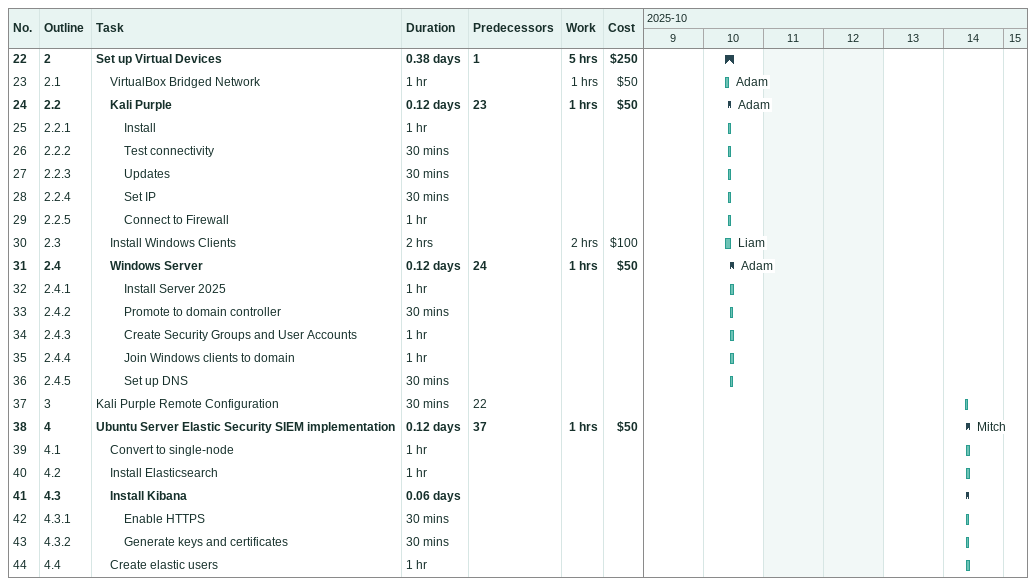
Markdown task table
| ID | WBS | Task | Duration | Start | Finish | Predecessors | Resources | Work (h) | Cost ($) |
|---|---|---|---|---|---|---|---|---|---|
| 22 | 2 | **Set up Virtual Devices** | 0.38d | 2025-10-10 | 2025-10-10 | 1 |  | 5 | 250 |
| 23 | 2.1 | VirtualBox Bridged Network | 1h | 2025-10-10 | 2025-10-10 |  | Adam | 1 | 50 |
| 24 | 2.2 | **Kali Purple** | 0.12d | 2025-10-10 | 2025-10-10 | 23 | Adam | 1 | 50 |
| 25 | 2.2.1 | Install | 1h | 2025-10-10 | 2025-10-10 |  |  |  |  |
| 26 | 2.2.2 | Test connectivity | 30min | 2025-10-10 | 2025-10-10 |  |  |  |  |
| 27 | 2.2.3 | Updates | 30min | 2025-10-10 | 2025-10-10 |  |  |  |  |
| 28 | 2.2.4 | Set IP | 30min | 2025-10-10 | 2025-10-10 |  |  |  |  |
| 29 | 2.2.5 | Connect to Firewall | 1h | 2025-10-10 | 2025-10-10 |  |  |  |  |
| 30 | 2.3 | Install Windows Clients | 2h | 2025-10-10 | 2025-10-10 |  | Liam | 2 | 100 |
| 31 | 2.4 | **Windows Server** | 0.12d | 2025-10-10 | 2025-10-10 | 24 | Adam | 1 | 50 |
| 32 | 2.4.1 | Install Server 2025 | 1h | 2025-10-10 | 2025-10-10 |  |  |  |  |
| 33 | 2.4.2 | Promote to domain controller | 30min | 2025-10-10 | 2025-10-10 |  |  |  |  |
| 34 | 2.4.3 | Create Security Groups and User Accounts | 1h | 2025-10-10 | 2025-10-10 |  |  |  |  |
| 35 | 2.4.4 | Join Windows clients to domain | 1h | 2025-10-10 | 2025-10-10 |  |  |  |  |
| 36 | 2.4.5 | Set up DNS | 30min | 2025-10-10 | 2025-10-10 |  |  |  |  |
| 37 | 3 | Kali Purple Remote Configuration | 30min | 2025-10-14 | 2025-10-14 | 22 |  |  |  |
| 38 | 4 | **Ubuntu Server Elastic Security SIEM implementation** | 0.12d | 2025-10-14 | 2025-10-14 | 37 | Mitch | 1 | 50 |
| 39 | 4.1 | Convert to single-node | 1h | 2025-10-14 | 2025-10-14 |  |  |  |  |
| 40 | 4.2 | Install Elasticsearch | 1h | 2025-10-14 | 2025-10-14 |  |  |  |  |
| 41 | 4.3 | **Install Kibana** | 0.06d | 2025-10-14 | 2025-10-14 |  |  |  |  |
| 42 | 4.3.1 | Enable HTTPS | 30min | 2025-10-14 | 2025-10-14 |  |  |  |  |
| 43 | 4.3.2 | Generate keys and certificates | 30min | 2025-10-14 | 2025-10-14 |  |  |  |  |
| 44 | 4.4 | Create elastic users | 1h | 2025-10-14 | 2025-10-14 |  |  |  |  |
